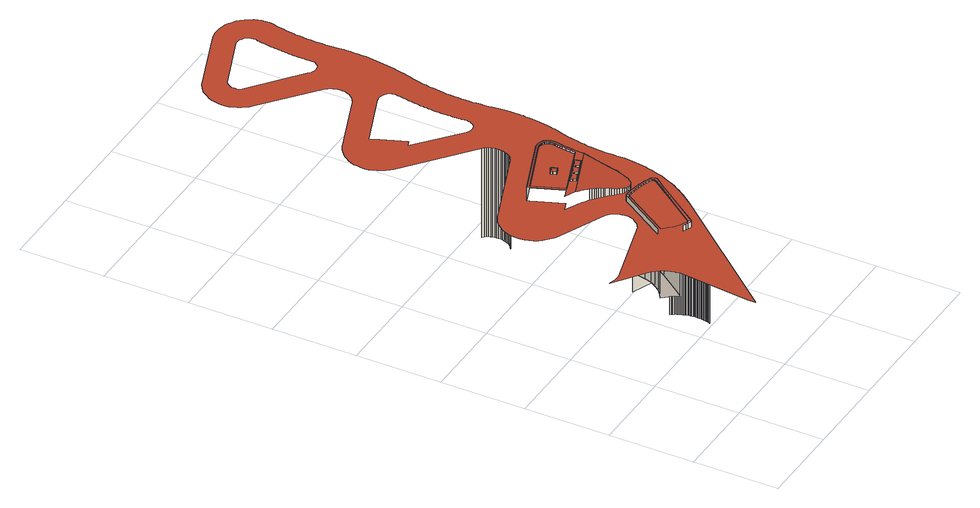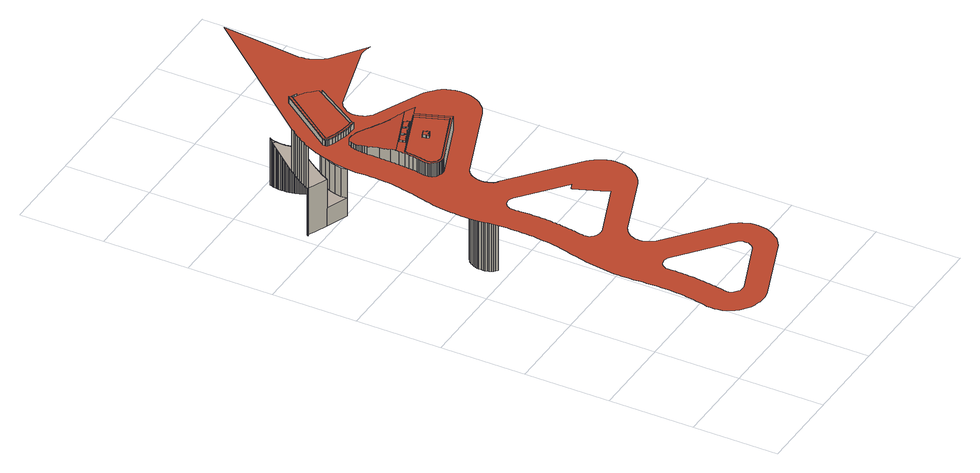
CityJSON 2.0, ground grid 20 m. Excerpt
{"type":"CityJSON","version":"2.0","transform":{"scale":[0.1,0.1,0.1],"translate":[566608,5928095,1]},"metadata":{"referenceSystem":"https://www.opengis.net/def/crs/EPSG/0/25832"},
"CityObjects":{
"building1":{"type":"Building","attributes":{"Grundfläche 2D":"8619.671251","Grundhöhe NN":"1.029"},"children":["building1-1","building1-2","building1-3","building1-4","building1-5"],"geometry":[{"type":"MultiSurface","lod":"3","boundaries":[[[0,1,2,3]],[[4,0,3,5]],[[6,4,5,7]],[[8,9,10,11]],[[12,6,7,13]],[[14,15,1,0,4,6,12,16,17]],[[16,12,13,18]],[[17,16,18,19]],[[11,10,20,21]],[[22,17,19,23]],[[24,22,23,25]],[[26,14,17,22]],[[27,24,25,28]],[[29,27,28,30]],[[15,14,26]],[[31,32,33,34]],[[35,29,30,36]],[[21,20,37,38]],[[39,35,36,40]],[[32,41,42,33]],[[43,39,40,44]],[[41,45,46,42]],[[47,43,44,48]],[[45,49,50,46]],[[51,47,48,52]],[[49,53,54,50]],[[55,51,52,56]],[[53,57,58,54]],[[59,55,56,60]],[[57,61,62,58]],[[63,59,60,64]],[[62,61,65,66,67]],[[68,63,64,69]],[[66,70,71,67]],[[72,68,69,73]],[[70,74,75,71]],[[74,72,73,75]],[[76,77,78,79]],[[80,81,82,83,84,85]],[[77,86,87,78]],[[61,57,53,49,45,41,32,31,88,89,90,91,92,79,78,87,93,94,95,96,97,98,99,100]],[[86,101,93,87]],[[65,61,100,99,102,103]],[[101,104,94,93]],[[35,39,43,47,51,55,59,63,68,72,74,70,66,65,103,102,105,106,107,108,109,110,111,112,113,114,115,116,26,22,24,27,29]],[[117,118,119,120,121,122,123,124,125,126,127,128,129,130,131,132,133,134,135,136,137,138,139,140,141,142,143,144,145,146,147,148,149,150]],[[104,151,95,94]],[[152,153,154,155]],[[151,156,96,95]],[[155,154,157,158]],[[158,157,159,160]],[[160,159,161,162]],[[162,161,163,164]],[[164,163,165,166]],[[167,83,82,168,169,170,171,172,173,174]],[[166,165,175,176]],[[177,178,176,175,179,180]],[[99,98,105,102]],[[177,180,181,182]],[[171,183,184,185,186,172]],[[182,181,187,188]],[[188,187,189,190]],[[190,189,191,192]],[[97,96,193,194]],[[195,196,185,184]],[[192,191,197,198]],[[199,200,201,202]],[[198,197,203,204]],[[205,206,207,208,38,37,209,210]],[[211,212,196,195]],[[213,214,116,115]],[[98,97,106,105]],[[204,203,215,216]],[[216,215,217,218]],[[219,220,212,211]],[[221,213,115,114]],[[218,217,222,223]],[[219,224,225,220]],[[114,113,226,221]],[[227,228,229,230,231,232,233,234,235,236,237,238,239,240,241,242,243,244,245,246,247,248,249,250,251,252,253,254,255,256,257,152,155,158,160,162,164,166,176,178,177,182,188,190,192,198,204,216,218,223,258,259]],[[222,260,258,223]],[[261,262,263,264]],[[265,266,267,268]],[[224,269,270,271,272,225]],[[273,226,113,112]],[[260,274,259,258]],[[97,194,275,276,108,107,106]],[[277,278,271,270]],[[274,279,227,259]],[[280,273,112,111]],[[279,281,228,227]],[[282,283,278,277]],[[281,284,229,228]],[[285,280,111,110]],[[284,286,230,229]],[[287,288,283,282]],[[206,205,289,290]],[[291,292,288,287]],[[290,289,292,291]],[[286,293,231,230]],[[294,285,110,109]],[[293,295,232,231]],[[295,296,233,232]],[[296,297,234,233]],[[109,108,276,298,299,294]],[[297,300,235,234]],[[300,301,236,235]],[[301,302,303,304,305,306,242,241,240,239,238,237,236]],[[307,251,250,308,309,310,311,312,313,314,315,316,317,318,319,320,321,322,323,324,325,326,327,328,329,330,331,332,333,334,335,263,262,336,337,338],[265,268,339,340,341,342,343,344,345,346,347,348,349,350,351,352,353,354,355,356,357,358,359,360,361,362,200,199]],[[306,363,364,365,366,367,247,246,245,244,243,242]],[[368,369,370,371]],[[369,372,373,370]],[[367,374,375,376,377,378,309,308,250,249,248,247]],[[372,379,380,373]],[[381,382,383,201,200,362,361,360]],[[384,312,311,310,309,378,385,386]],[[387,388,389,390,267,266,202,201,383,382,381,391,392,393,394,395,396,397,398,399,400,401,402,403,404,405,406,407]],[[267,390,339,268]],[[379,408,409,380]],[[410,264,263,335]],[[360,359,358,392,391,381]],[[384,411,412,314,313,312]],[[390,389,340,339]],[[408,413,414,409]],[[415,410,335,334]],[[358,357,356,394,393,392]],[[340,389,388,341]],[[316,315,314,412,416,417]],[[413,418,419,414]],[[420,415,334,333]],[[388,387,342,341]],[[355,395,394,356]],[[418,421,422,419]],[[417,423,424,318,317,316]],[[354,396,395,355]],[[342,387,407,343]],[[425,420,333,332]],[[421,426,427,422]],[[353,397,396,354]],[[407,406,344,343]],[[424,428,319,318]],[[429,425,332,331]],[[426,430,431,427]],[[406,405,345,344]],[[352,398,397,353]],[[432,433,434,435]],[[428,436,320,319]],[[430,437,438,431]],[[345,405,404,346]],[[351,399,398,352]],[[439,432,435,440]],[[441,429,331,330]],[[436,442,321,320]],[[346,404,403,347]],[[437,443,444,438]],[[400,399,351,350]],[[445,439,440,446]],[[403,402,348,347]],[[349,401,400,350]],[[348,402,401,349]],[[443,447,448,444]],[[449,445,446,450]],[[329,451,441,330]],[[447,452,453,448]],[[452,449,450,453]],[[321,442,454,322]],[[328,455,451,329]],[[322,454,456,323]],[[327,457,455,328]],[[456,458,324,323]],[[326,459,457,327]],[[324,458,460,325]],[[325,460,459,326]],[[461,462,463,464,465,466,467,468,469,470,471,472,473,474,475,476,477,478,479,480,481,482,483,484,485,486,487,488,489,490,491,492,493,494,495,496,497,498,499,500,501,502,503,504,505,506,507,508,509,510,511,512,513,514,515,516,517,518,519,520,521,522,523,524,525,526,527,528,529,530,531,532,533,534,535,536,537,538,539,540,541,542,543,544,545,546,547,548,549,550,551,552,553,554,555,556,557,558,559,560,561,562,563,433,432,439,445,449,452,447,443,437,430,426,421,418,413,408,379,372,369,368,564,565,566,567,568,569,570,571,572,573,574,575,576,577,578,579,580,581,582,583,584,585,586,587,588,589,590,591,592,593,594,595,596,597,598,599,600,601,602,603,604,605,606,607,608,609,610,611,612,613,614,615,616,617,618,619,620,621,622,623,624,625,626,627,628,629,214,213,221,226,273,280,285,294,299,630,631,632,633,634,635,636,637,638,639,640,641,642,643,644,645,646,647,648,649,650,651,652,653,654,655,656,657,658,659,660,661,662,663,664,665,666,667,668,669,670,671,672,673,674,675,676,677,678,679,680,681,682,683,684,685,686,687,688,689,690,691,692,693,694,695,696,697,698,699,700,701,702,703,704,705,706,707,708,709,710,711,712,713,714,715,716,717,718,719,720,721],[451,455,457,459,460,458,456,454,442,436,428,424,423,417,416,412,411,384,386,385,378,377,376,375,374,367,366,365,364,363,306,305,304,303,302,301,300,297,296,295,293,286,284,281,279,274,260,222,217,215,203,197,191,189,187,181,180,179,175,165,163,161,159,157,154,153,722,723,724,725,726,727,728,729,730,731,732,261,264,410,415,420,425,429,441],[733,734,735,736,737,738,739,740,741,742,743,744,745,746,747,748,749,750,751,752,753,754,755,756,757,758,759,760,761,762,763,764,765,766,767,768,769,770,771,772,773,774,775,776,777,778,779,780,781,782,783,784,785,786,787,788,789,790,791,792,793,794,795,796,797,798,799,800,801,802,803,804],[805,806,807,808,809,810,811,812,813,814,815,816,817,818,819,820,821,822,823,824,825,826,827,828,829,830,831,832,833,834,835,836,837,838,839,840,841,842,843,844,845,846,847,848,849,850,851,852,853,854,855,856,857,858,859,860,861,862,863,864,865,866,867]]],"semantics":{"surfaces":[{"type":"WallSurface"},{"type":"OuterCeilingSurface"},{"type":"RoofSurface"}],"values":[0,0,0,0,0,1,0,0,0,0,0,1,0,0,0,0,0,0,0,0,0,0,0,0,0,0,0,0,0,0,0,0,0,0,0,0,0,0,0,0,1,0,0,0,1,2,0,0,0,0,0,0,0,0,0,0,0,0,0,0,0,0,0,0,0,0,0,0,0,0,0,0,0,0,0,0,0,0,0,2,0,0,0,0,0,0,0,0,0,0,0,0,0,0,0,0,0,0,0,0,0,0,0,0,0,0,0,0,2,0,0,0,0,0,0,0,2,0,0,0,0,0,0,0,0,0,0,0,0,0,0,0,0,0,0,0,0,0,0,0,0,0,0,0,0,0,0,0,0,0,0,0,0,0,0,0,0,0,0,0,0,0,0,0,0,0,0,0,0,0,0,0,0,2]}}]},
"building1-1":{"type":"BuildingInstallation","parents":["building1"],"geometry":[{"type":"MultiSurface","lod":"3","boundaries":[[[868,869,870,871,872,873,874,875,876,877,878,879,880,881,882,883,884,885,886,887,888,889,890,891,892,893,894,895,896,897,898,899,900,901,902,903,904,905,906,907,908]],[[38,208,207,206,888,887,886,885]],[[206,290,889,888]],[[290,291,890,889]],[[291,287,891,890]],[[287,282,892,891]],[[282,277,893,892]],[[277,270,894,893]],[[270,269,224,896,895,894]],[[224,219,897,896]],[[219,211,898,897]],[[211,195,899,898]],[[195,184,900,899]],[[184,183,171,902,901,900]],[[171,170,169,168,82,906,905,904,903,902]],[[868,908,907,127,126,125]],[[869,868,125,124]],[[870,869,124,123]],[[871,870,123,122]],[[872,871,122,121]],[[873,872,121,120]],[[874,873,120,119]],[[117,876,875,874,119,118]],[[877,876,117,150]],[[878,877,150,149]],[[879,878,149,148]],[[880,879,148,147]],[[881,880,147,146]],[[144,143,884,883,882,881,146,145]]],"semantics":{"surfaces":[{"type":"RoofSurface"},{"type":"WallSurface"}],"values":[0,1,1,1,1,1,1,1,1,1,1,1,1,1,1,1,1,1,1,1,1,1,1,1,1,1,1,1,1]}}]},
"building1-2":{"type":"BuildingInstallation","parents":["building1"],"geometry":[{"type":"MultiSurface","lod":"3","boundaries":[[[909,910,911,912,913,914,915,916,917,918,919,920,921,922]],[[912,911,923,924]],[[913,912,924,925]],[[914,913,925,926]],[[927,916,915,914,926,928]],[[917,916,927,929]],[[918,917,929,930]],[[919,918,930,931]],[[920,919,931,932]],[[921,920,932,933]],[[934,909,922,921,933,935]],[[910,909,934,936]],[[911,910,936,923]]],"semantics":{"surfaces":[{"type":"RoofSurface"},{"type":"WallSurface"}],"values":[0,1,1,1,1,1,1,1,1,1,1,1,1]}}]},
"building1-3":{"type":"BuildingInstallation","parents":["building1"],"geometry":[{"type":"MultiSurface","lod":"3","boundaries":[[[937,938,939,940,941,942,943,944,945,946,947,948]],[[949,950,942,941]],[[950,951,943,942]],[[944,943,951,952]],[[945,944,952,953]],[[953,954,946,945]],[[954,955,947,946]],[[955,956,948,947]],[[956,957,937,948]],[[957,958,938,937]],[[958,959,939,938]],[[959,960,940,939]],[[960,949,941,940]]],"semantics":{"surfaces":[{"type":"RoofSurface"},{"type":"WallSurface"}],"values":[0,1,1,1,1,1,1,1,1,1,1,1,1]}}]},
"building1-4":{"type":"BuildingInstallation","parents":["building1"],"geometry":[{"type":"MultiSurface","lod":"3","boundaries":[[[961,962,963,964,965,966,967,968,969,970,971,972]],[[973,974,963,962]],[[964,963,974,975]],[[975,976,965,964]],[[976,977,966,965]],[[977,978,967,966]],[[978,979,968,967]],[[979,980,969,968]],[[980,981,970,969]],[[981,982,971,970]],[[972,971,982,983]],[[983,984,961,972]],[[984,973,962,961]]],"semantics":{"surfaces":[{"type":"RoofSurface"},{"type":"WallSurface"}],"values":[0,1,1,1,1,1,1,1,1,1,1,1,1]}}]},
"building1-5":{"type":"BuildingInstallation","parents":["building1"],"geometry":[{"type":"MultiSurface","lod":"3","boundaries":[[[985,986,987,988,989,990,991,992,993,994,995,996,997]],[[998,999,987,986]],[[999,1000,1001,989,988,987]],[[1001,1002,990,989]],[[1002,1003,991,990]],[[1003,1004,992,991]],[[1004,1005,993,992]],[[1005,1006,994,993]],[[1006,1007,995,994]],[[1007,1008,996,995]],[[1008,1009,997,996]],[[1009,1010,985,997]],[[998,986,985,1010]]],"semantics":{"surfaces":[{"type":"RoofSurface"},{"type":"WallSurface"}],"values":[0,1,1,1,1,1,1,1,1,1,1,1,1]}}]}
},
"vertices":[
[255,208,119],[254,207,119],[254,207,0],[255,208,0],[256,211,119],[256,211,0],[257,214,119],[257,214,0],[240,263,242],[240,263,228],[245,260,228],[245,260,242],[258,217,119],[258,217,0],[266,220,119],[264,218,119],[259,220,119],[259,223,119],[259,220,0],[259,223,0],[250,258,228],[250,258,242],[260,226,119],[260,226,0],[260,229,119],[260,229,0],[267,221,119],[261,232,119],[261,232,0],[261,235,119],[261,235,0],[243,297,46],[244,294,46],[244,294,0],[243,297,0],[261,238,119],[261,238,0],[259,254,228],[259,254,242],[261,241,119],[261,241,0],[246,292,46],[246,292,0],[261,244,119],[261,244,0],[248,289,46],[248,289,0],[261,247,119],[261,247,0],[250,286,46],[250,286,0],[261,250,119],[261,250,0],[251,283,46],[251,283,0],[260,253,119],[260,253,0],[253,280,46],[253,280,0],[260,256,119],[260,256,0],[254,277,46],[254,277,0],[259,259,119],[259,259,0],[254,277,119],[255,274,119],[255,274,0],[259,262,119],[259,262,0],[256,271,119],[256,271,0],[258,265,119],[258,265,0],[257,268,119],[257,268,0],[240,319,119],[252,329,119],[252,329,46],[240,319,46],[203,303,242],[277,417,242],[277,418,242],[277,418,228],[277,417,228],[203,303,228],[262,342,119],[262,342,46],[241,299,46],[238,302,46],[236,304,46],[234,307,46],[229,312,46],[270,356,46],[275,372,46],[278,388,46],[277,403,46],[328,383,46],[318,364,46],[304,344,46],[291,325,46],[270,356,119],[304,344,119],[291,325,119],[275,372,119],[318,364,119],[328,383,119],[359,370,119],[376,362,119],[374,357,119],[369,349,119],[364,341,119],[359,333,119],[354,326,119],[348,318,119],[343,311,119],[337,304,119],[342,400,242],[336,402,242],[335,403,242],[327,405,242],[320,407,242],[312,409,242],[304,410,242],[296,411,242],[288,412,242],[281,412,242],[280,412,242],[209,301,242],[208,299,242],[209,298,242],[210,296,242],[211,294,242],[214,290,242],[218,287,242],[222,283,242],[225,279,242],[229,276,242],[234,273,242],[238,270,242],[243,267,242],[248,265,242],[252,263,242],[257,261,242],[340,373,242],[351,388,242],[352,391,242],[353,392,242],[352,394,242],[351,396,242],[350,397,242],[278,388,119],[245,487,256],[245,487,228],[248,484,228],[248,484,255],[277,403,119],[252,481,228],[252,481,254],[256,478,228],[256,478,253],[260,475,228],[260,475,252],[263,471,228],[263,471,251],[267,468,228],[267,468,250],[278,418,228],[278,418,242],[281,418,242],[287,417,242],[288,417,242],[288,417,228],[287,417,228],[281,418,228],[270,465,228],[270,465,249],[277,459,247],[274,462,248],[274,462,228],[277,459,228],[280,455,228],[280,455,246],[289,417,242],[297,417,242],[297,417,228],[289,417,228],[284,450,228],[284,450,244],[288,447,228],[288,447,243],[292,443,228],[292,443,242],[277,403,0],[328,383,0],[305,416,242],[305,416,228],[297,439,228],[297,439,241],[215,526,262],[339,573,262],[339,573,257],[215,526,257],[301,436,228],[301,436,240],[358,389,228],[358,389,242],[344,370,242],[342,368,242],[342,368,228],[344,370,228],[313,414,242],[313,414,228],[343,311,228],[337,304,228],[307,434,228],[307,434,238],[312,432,228],[312,432,238],[321,412,242],[321,412,228],[348,318,228],[318,431,228],[318,431,237],[329,410,242],[329,410,228],[354,326,228],[333,441,238],[336,446,239],[337,450,240],[339,455,240],[340,460,241],[341,465,242],[341,469,244],[342,474,245],[342,479,246],[342,484,247],[342,487,247],[342,497,250],[342,502,251],[342,507,252],[342,511,253],[342,515,254],[343,521,255],[343,526,256],[343,531,257],[343,536,258],[343,541,259],[343,546,261],[343,551,262],[344,554,262],[215,504,262],[219,502,261],[224,500,260],[228,497,260],[232,495,259],[236,492,258],[240,490,257],[323,432,237],[331,437,237],[323,432,228],[180,602,228],[180,602,262],[318,655,262],[318,655,228],[187,599,262],[187,599,257],[320,650,257],[320,650,262],[335,408,242],[337,408,242],[337,408,228],[335,408,228],[359,333,228],[331,437,228],[359,370,0],[376,362,0],[344,405,242],[344,405,228],[333,441,228],[364,341,228],[336,446,228],[353,401,242],[353,401,228],[337,450,228],[369,349,228],[339,455,228],[355,399,242],[355,399,228],[358,393,228],[358,393,242],[357,396,242],[357,396,228],[340,460,228],[374,357,228],[341,465,228],[341,469,228],[342,474,228],[378,365,0],[378,365,228],[342,479,228],[342,484,228],[342,487,228],[342,497,228],[342,507,228],[342,511,228],[342,515,228],[189,516,262],[344,556,262],[344,561,262],[344,566,262],[345,571,262],[345,576,262],[345,581,262],[346,586,262],[346,591,262],[347,596,262],[347,601,262],[348,606,262],[349,611,262],[350,615,262],[351,620,262],[352,625,262],[352,629,262],[352,633,262],[352,637,262],[350,640,262],[349,644,262],[346,647,262],[344,650,262],[341,652,262],[337,654,262],[334,655,262],[330,656,262],[326,656,262],[322,656,262],[182,596,262],[210,524,262],[198,519,262],[323,651,262],[326,651,262],[329,651,262],[332,650,262],[335,649,262],[338,647,262],[340,646,262],[342,643,262],[344,641,262],[345,638,262],[346,635,262],[347,632,262],[347,629,262],[346,626,262],[345,622,262],[344,617,262],[343,611,262],[343,606,262],[342,601,262],[341,596,262],[341,591,262],[340,586,262],[340,581,262],[339,576,262],[343,521,228],[343,526,228],[343,531,228],[343,536,228],[343,541,228],[292,701,228],[295,703,228],[295,703,0],[292,701,0],[299,706,228],[299,706,0],[343,546,228],[343,551,228],[344,554,228],[344,556,228],[344,561,228],[302,710,228],[302,710,0],[340,586,257],[340,581,257],[339,576,257],[345,576,228],[344,566,228],[345,571,228],[332,650,257],[329,651,257],[326,651,257],[323,651,257],[341,591,257],[341,596,257],[342,601,257],[343,606,257],[343,611,257],[344,617,257],[345,622,257],[346,626,257],[347,629,257],[347,632,257],[346,635,257],[345,638,257],[344,641,257],[342,643,257],[340,646,257],[338,647,257],[335,649,257],[305,713,228],[305,713,0],[322,656,228],[345,581,228],[346,586,228],[307,717,228],[307,717,0],[326,656,228],[346,591,228],[347,596,228],[309,722,228],[309,722,0],[330,656,228],[311,726,228],[311,726,0],[347,601,228],[348,606,228],[334,655,228],[312,731,228],[312,731,0],[349,611,228],[337,654,228],[313,735,228],[313,735,0],[303,770,228],[299,773,228],[299,773,0],[303,770,0],[350,615,228],[313,740,228],[313,740,0],[306,767,228],[306,767,0],[341,652,228],[351,620,228],[313,745,228],[313,745,0],[308,763,228],[308,763,0],[313,749,228],[313,749,0],[310,758,228],[310,758,0],[344,650,228],[311,754,228],[311,754,0],[352,625,228],[346,647,228],[352,629,228],[349,644,228],[352,633,228],[350,640,228],[352,637,228],[473,1135,228],[474,1144,228],[474,1153,228],[474,1163,228],[474,1172,228],[474,1181,228],[474,1190,228],[474,1196,228],[473,1202,228],[472,1211,228],[472,1220,228],[471,1229,228],[471,1238,228],[471,1247,228],[471,1256,228],[471,1264,228],[471,1273,228],[471,1282,228],[472,1291,228],[473,1300,228],[473,1309,228],[475,1317,228],[476,1326,228],[477,1335,228],[479,1343,228],[480,1352,228],[482,1361,228],[485,1370,228],[485,1379,228],[485,1388,228],[484,1396,228],[482,1405,228],[479,1413,228],[474,1421,228],[469,1429,228],[463,1436,228],[457,1442,228],[450,1447,228],[442,1452,228],[433,1456,228],[424,1458,228],[417,1460,228],[407,1460,228],[399,1460,228],[390,1459,228],[381,1457,228],[222,1396,228],[214,1391,228],[207,1386,228],[201,1381,228],[196,1374,228],[191,1367,228],[186,1359,228],[183,1351,228],[181,1344,228],[179,1334,228],[178,1325,228],[179,1317,228],[180,1308,228],[183,1300,228],[186,1292,228],[190,1284,228],[195,1278,228],[200,1271,228],[206,1265,228],[328,1165,228],[332,1161,228],[335,1158,228],[338,1153,228],[340,1148,228],[342,1143,228],[343,1138,228],[343,1133,228],[343,1127,228],[343,1122,228],[341,1118,228],[339,1112,228],[337,1107,228],[334,1103,228],[330,1099,228],[326,1095,228],[322,1093,228],[318,1090,228],[312,1088,228],[166,1032,228],[158,1028,228],[151,1023,228],[144,1017,228],[138,1011,228],[133,1004,228],[128,996,228],[124,988,228],[121,979,228],[120,971,228],[119,963,228],[119,953,228],[120,944,228],[123,935,228],[126,928,228],[130,919,228],[135,912,228],[141,905,228],[146,899,228],[99,627,228],[90,622,228],[82,617,228],[75,610,228],[68,603,228],[63,595,228],[58,586,228],[55,577,228],[53,568,228],[52,558,228],[52,548,228],[53,538,228],[56,529,228],[59,520,228],[64,511,228],[70,504,228],[77,497,228],[85,490,228],[93,485,228],[210,432,228],[214,429,228],[218,425,228],[222,421,228],[225,417,228],[227,412,228],[229,407,228],[230,402,228],[231,396,228],[231,391,228],[230,385,228],[229,380,228],[227,375,228],[224,370,228],[221,366,228],[218,362,228],[214,358,228],[209,355,228],[205,352,228],[31,303,228],[28,303,228],[24,303,228],[21,303,228],[17,303,228],[14,304,228],[11,305,228],[7,306,228],[4,307,228],[1,308,228],[21,294,228],[74,255,228],[78,252,228],[81,249,228],[84,245,228],[87,241,228],[90,237,228],[93,233,228],[95,228,228],[97,224,228],[99,219,228],[100,215,228],[102,210,228],[102,205,228],[103,200,228],[104,196,228],[86,23,228],[85,7,228],[382,374,228],[386,382,228],[387,386,228],[388,388,228],[389,390,228],[389,391,228],[391,396,228],[394,405,228],[397,414,228],[399,423,228],[401,432,228],[404,441,228],[405,450,228],[407,459,228],[408,468,228],[409,477,228],[410,487,228],[411,496,228],[411,505,228],[410,514,228],[410,523,228],[410,532,228],[410,541,228],[410,550,228],[411,558,228],[411,567,228],[412,576,228],[413,585,228],[415,593,228],[416,602,228],[418,611,228],[419,620,228],[421,628,228],[423,637,228],[425,645,228],[428,654,228],[430,663,228],[432,671,228],[433,673,228],[433,675,228],[435,684,228],[437,693,228],[439,702,228],[440,711,228],[441,720,228],[442,730,228],[443,739,228],[443,748,228],[444,754,228],[444,757,228],[444,766,228],[444,775,228],[444,785,228],[444,794,228],[443,803,228],[442,812,228],[441,817,228],[440,826,228],[439,834,228],[438,843,228],[438,852,228],[437,861,228],[436,870,228],[436,879,228],[436,887,228],[436,896,228],[436,905,228],[436,914,228],[437,923,228],[437,932,228],[438,940,228],[439,949,228],[440,958,228],[441,967,228],[442,976,228],[444,984,228],[445,993,228],[447,1002,228],[449,1010,228],[451,1019,228],[454,1027,228],[456,1036,228],[458,1045,228],[460,1054,228],[462,1063,228],[464,1072,228],[466,1081,228],[467,1090,228],[469,1099,228],[470,1108,228],[471,1117,228],[472,1126,228],[240,490,228],[236,492,228],[232,495,228],[228,497,228],[224,500,228],[219,502,228],[215,504,228],[189,516,228],[198,519,228],[210,524,228],[182,596,228],[374,1042,228],[377,1040,228],[379,1037,228],[380,1035,228],[382,1032,228],[383,1028,228],[383,1025,228],[383,1022,228],[382,1018,228],[382,1013,228],[381,1008,228],[380,1003,228],[379,998,228],[378,993,228],[377,989,228],[377,984,228],[376,979,228],[375,974,228],[375,969,228],[374,966,228],[374,964,228],[373,959,228],[373,954,228],[372,949,228],[372,944,228],[371,939,228],[371,934,228],[371,929,228],[370,924,228],[370,919,228],[370,914,228],[370,909,228],[370,904,228],[370,900,228],[370,895,228],[370,890,228],[370,887,228],[370,882,228],[370,877,228],[371,873,228],[371,868,228],[371,863,228],[371,858,228],[372,854,228],[372,849,228],[372,845,228],[371,841,228],[369,837,228],[367,833,228],[364,830,228],[361,827,228],[355,825,228],[350,825,228],[345,825,228],[340,827,228],[335,830,228],[331,833,228],[235,913,228],[248,918,228],[248,920,228],[221,990,228],[218,997,228],[347,1046,228],[349,1047,228],[352,1047,228],[355,1048,228],[358,1048,228],[361,1048,228],[363,1047,228],[366,1046,228],[369,1046,228],[371,1044,228],[386,1213,228],[381,1213,228],[377,1214,228],[374,1215,228],[370,1217,228],[367,1220,228],[253,1312,228],[249,1315,228],[246,1320,228],[244,1325,228],[244,1331,228],[244,1337,228],[246,1342,228],[249,1347,228],[253,1352,228],[257,1354,228],[387,1404,228],[392,1404,228],[397,1404,228],[401,1403,228],[406,1400,228],[410,1397,228],[413,1394,228],[416,1389,228],[417,1385,228],[418,1380,228],[418,1375,228],[416,1370,228],[415,1365,228],[414,1360,228],[414,1355,228],[413,1350,228],[412,1345,228],[411,1340,228],[410,1335,228],[410,1330,228],[409,1325,228],[409,1320,228],[408,1315,228],[408,1310,228],[407,1306,228],[407,1301,228],[406,1295,228],[406,1290,228],[406,1285,228],[405,1280,228],[405,1276,228],[405,1271,228],[405,1266,228],[405,1261,228],[405,1257,228],[405,1252,228],[405,1247,228],[405,1242,228],[405,1238,228],[405,1234,228],[405,1230,228],[404,1227,228],[402,1223,228],[399,1220,228],[396,1217,228],[393,1215,228],[389,1214,228],
[288,412,245],[296,411,245],[304,410,245],[312,409,245],[320,407,245],[327,405,245],[335,403,245],[336,402,245],[342,400,245],[350,397,245],[351,396,245],[352,394,245],[353,392,245],[352,391,245],[351,388,245],[340,373,245],[257,261,245],[259,254,245],[342,368,245],[344,370,245],[358,389,245],[358,393,245],[357,396,245],[355,399,245],[353,401,245],[344,405,245],[337,408,245],[335,408,245],[329,410,245],[321,412,245],[313,414,245],[305,416,245],[297,417,245],[289,417,245],[288,417,245],[287,417,245],[281,418,245],[278,418,245],[277,418,245],[280,412,245],[281,412,245],
[245,528,266],[247,529,266],[250,521,266],[268,528,266],[265,536,266],[266,536,266],[266,537,266],[264,542,266],[258,540,266],[259,538,266],[249,535,266],[249,536,266],[243,534,266],[244,532,266],[250,521,262],[268,528,262],[265,536,262],[266,536,262],[264,542,262],[266,537,262],[258,540,262],[259,538,262],[249,535,262],[249,536,262],[243,534,262],[245,528,262],[244,532,262],[247,529,262],
[251,585,263],[253,580,263],[254,580,263],[257,572,263],[270,577,263],[266,585,263],[268,585,263],[266,591,263],[260,589,263],[261,587,263],[257,586,263],[257,587,263],[270,577,257],[266,585,257],[268,585,257],[266,591,257],[260,589,257],[261,587,257],[257,586,257],[257,587,257],[251,585,257],[253,580,257],[254,580,257],[257,572,257],
[269,537,266],[273,529,266],[290,536,266],[287,544,266],[288,545,266],[286,550,266],[280,548,266],[281,547,266],[272,543,266],[271,545,266],[266,543,266],[268,537,266],[273,529,262],[290,536,262],[287,544,262],[288,545,262],[286,550,262],[280,548,262],[281,547,262],[272,543,262],[271,545,262],[266,543,262],[268,537,262],[269,537,262],
[292,546,266],[295,538,266],[313,545,266],[312,547,266],[310,553,266],[311,553,266],[309,559,266],[303,557,266],[304,556,266],[294,552,266],[294,553,266],[288,551,266],[290,545,266],[295,538,262],[313,545,262],[312,547,262],[310,553,262],[311,553,262],[309,559,262],[303,557,262],[304,556,262],[294,552,262],[294,553,262],[288,551,262],[290,545,262],[292,546,262]
]}
